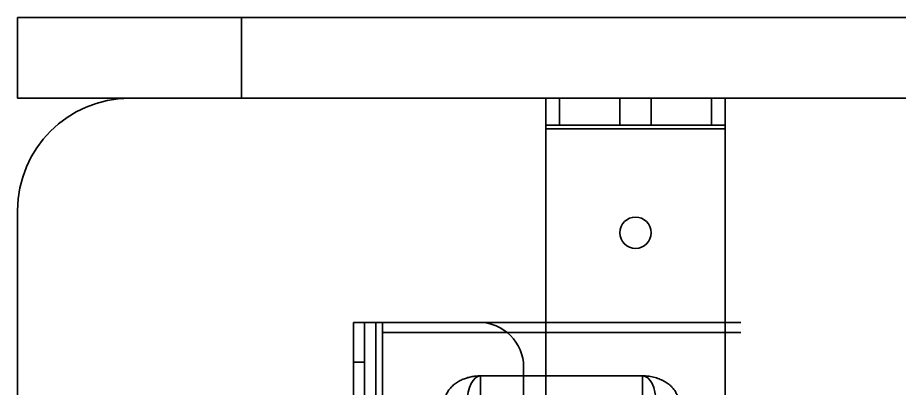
# Model space of a CAD drawing. Header units: millimetres. Extents: x -431 to 3717, y -325 to 2729.
# Drawn here: x 0 to 197, y 535.3 to 618 of the extents above; entities that cross this region are included whole.
import ezdxf

# ---------------------------------------------------------------- set-up
doc = ezdxf.new("R2010")
doc.units = ezdxf.units.MM

msp = doc.modelspace()

# ---------------------------------------------------------------- linework, layer by layer
at = {"color": 7, "linetype": 'Continuous', "lineweight": 35}
for p, q in [((0.02, 618), (50.02, 618)), ((0.02, 600), (0.02, 618)), ((50.02, 618), (0.02, 618)), ((0.02, 600), (0.02, 618)), ((50.02, 600), (50.02, 618)), ((1450.02, 618), (50.02, 618)), ((50.02, 618), (1450.02, 618)), ((50.02, 600), (50.02, 618)), ((0.02, 600), (50.02, 600)), ((50.02, 600), (0.02, 600)), ((1475.02, 600), (25.02, 600)), ((1475.02, 600), (25.02, 600)), ((50.02, 600), (1450.02, 600)), ((1450.02, 600), (50.02, 600)), ((121.02, 600), (118.02, 600)), ((118.02, 600), (118.02, 593.2)), ((158.02, 600), (118.02, 600)), ((118.02, 600), (118.02, 594)), ((118.02, 594), (118.02, 600)), ((121.02, 594), (121.02, 600)), ((155.02, 600), (121.02, 600)), ((134.52, 600), (134.52, 594)), ((134.52, 600), (134.52, 594)), ((134.52, 600), (134.52, 594)), ((134.52, 600), (141.52, 600)), ((134.52, 600), (141.52, 600)), ((134.52, 600), (141.52, 600)), ((141.52, 594), (141.52, 600)), ((141.52, 594), (141.52, 600)), ((141.52, 594), (141.52, 600)), ((155.02, 600), (155.02, 594)), ((158.02, 600), (155.02, 600)), ((158.02, 600), (158.02, 593.2)), ((158.02, 594), (158.02, 600)), ((158.02, 600), (158.02, 594)), ((118.02, 594), (121.02, 594)), ((158.02, 594), (118.02, 594)), ((118.02, 594), (118.02, 593.2)), ((158.02, 593.2), (118.02, 593.2)), ((118.02, 593.2), (118.02, 478)), ((118.02, 593.2), (118.02, 478)), ((158.02, 593.2), (118.02, 593.2)), ((155.02, 594), (121.02, 594)), ((141.52, 594), (134.52, 594)), ((141.52, 594), (134.52, 594)), ((141.52, 594), (134.52, 594)), ((155.02, 594), (158.02, 594)), ((158.02, 594), (158.02, 593.2)), ((158.02, 593.2), (158.02, 478)), ((158.02, 593.2), (158.02, 478)), ((0.02, 575), (0.02, 25)), ((0.02, 575), (0.02, 25)), ((75.02, 550), (80.02, 550)), ((75.02, 550), (75.02, 541.15)), ((75.02, 550), (75.02, 50)), ((77.52, 550), (75.02, 550)), ((75.02, 550), (77.52, 550)), ((77.52, 550), (80.02, 550)), ((77.52, 541.15), (77.52, 550)), ((77.52, 550), (77.52, 50)), ((80.02, 550), (80.02, 50)), ((80.02, 550), (103.02, 550)), ((80.02, 550), (103.02, 550)), ((80.02, 550), (80.02, 50)), ((161.52, 550), (81.52, 550)), ((81.52, 501.71), (81.52, 550)), ((81.52, 550), (81.52, 547.73)), ((81.52, 499.44), (81.52, 547.73)), ((161.52, 547.73), (81.52, 547.73)), ((75.02, 541.15), (75.02, 360.57)), ((75.02, 541.15), (77.52, 541.15)), ((77.52, 360.57), (77.52, 541.15)), ((113.02, 540), (113.02, 60)), ((113.02, 540), (113.02, 60)), ((103.43, 337), (103.43, 538.06)), ((139.6, 538.06), (103.43, 538.06)), ((103.43, 337), (103.43, 538.06)), ((139.6, 538.06), (103.43, 538.06)), ((139.6, 337), (139.6, 538.06)), ((139.6, 337), (139.6, 538.06))]:
    msp.add_line(p, q, dxfattribs=at)
msp.add_circle((138.02, 570), 3.5, dxfattribs=at)
msp.add_circle((138.02, 570), 3.5, dxfattribs=at)
for centre, radius, start, end in [((25.02, 575), 25, 90, 180), ((25.02, 575), 25, 90, 180), ((103.02, 540), 10, 0, 90), ((103.02, 540), 10, 0, 90)]:
    msp.add_arc(centre, radius, start, end, dxfattribs=at)
for centre, start_param, end_param in [((103.43, 532.17), 0, 1.570796), ((139.6, 532.17), 4.712389, 6.283185)]:
    msp.add_ellipse(centre, major_axis=(0, 5.89), ratio=0.5094, start_param=start_param, end_param=end_param, dxfattribs=at)
for points, knots in [([(103.43, 538.06), (103.25, 538.06), (102.89, 538.05), (102.35, 538.01), (101.82, 537.95), (101.3, 537.85), (100.79, 537.74), (100.28, 537.59), (99.79, 537.42), (99.32, 537.23), (98.87, 537.02), (98.43, 536.77), (98, 536.5), (97.58, 536.2), (97.2, 535.88), (96.84, 535.52), (96.5, 535.13), (96.19, 534.7), (95.94, 534.25), (95.74, 533.82), (95.6, 533.4), (95.5, 532.99), (95.44, 532.58), (95.43, 532.31), (95.43, 532.17)], [0, 0, 0, 0, 0.038153, 0.0765744, 0.1148524, 0.1531322, 0.1924275, 0.2317255, 0.271932, 0.3121416, 0.3532381, 0.3943376, 0.4405836, 0.4868335, 0.5340262, 0.5812221, 0.6364818, 0.6917454, 0.7481559, 0.8045691, 0.85311, 0.9016517, 0.9508257, 1, 1, 1, 1]), ([(147.6, 532.17), (147.59, 532.37), (147.58, 532.77), (147.46, 533.3), (147.31, 533.77), (147.14, 534.17), (146.91, 534.58), (146.62, 535.02), (146.24, 535.47), (145.81, 535.9), (145.34, 536.29), (144.86, 536.62), (144.37, 536.91), (143.84, 537.17), (143.28, 537.41), (142.69, 537.61), (142.06, 537.78), (141.4, 537.92), (140.76, 538.01), (140.16, 538.05), (139.79, 538.06), (139.6, 538.06)], [0, 0, 0, 0, 0.071466, 0.14293, 0.191972, 0.241056, 0.290094, 0.349373, 0.408647, 0.469522, 0.530388, 0.578425, 0.626458, 0.675781, 0.725098, 0.773222, 0.82134, 0.87139, 0.921435, 0.960573, 1, 1, 1, 1])]:
    msp.add_open_spline(points, degree=3, knots=knots, dxfattribs=at)

doc.saveas('drawing.dxf')
